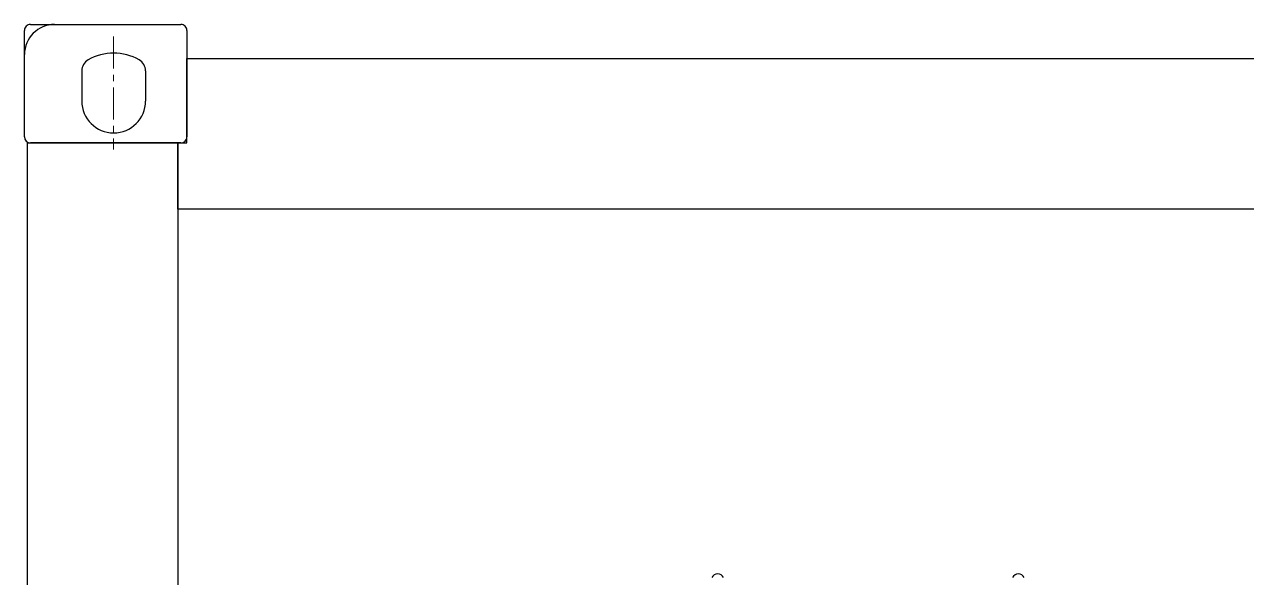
# Model space of a CAD drawing. Header units: millimetres. Extents: x 0 to 87554, y -20854 to 20404.
# Drawn here: x 79153 to 80372, y -3479 to -2928 of the extents above; entities that cross this region are included whole.
import ezdxf

# ---------------------------------------------------------------- set-up
doc = ezdxf.new("R2010")
doc.units = ezdxf.units.MM
doc.linetypes.add('CENTER', pattern=[50.8, 31.75, -6.35, 6.35, -6.35])
doc.layers.get('0').update_dxf_attribs({"lineweight": 15})
doc.layers.add('4215-12649_2_1_0', color=7, linetype='Continuous')
for name, color, linetype, lineweight in [('AM_0', 7, 'Continuous', 30), ('AM_7N', 4, 'CENTER', 15), ('THICK', 7, 'Continuous', 0)]:
    doc.layers.add(name, color=color, linetype=linetype, lineweight=lineweight)

# ---------------------------------------------------------------- blocks, each defined once
blk = doc.blocks.new('e4tggg')
at = {"layer": '4215-12649_2_1_0', "color": 87, "linetype": 'Continuous'}
for centre in [(39.8, 317.8), (339.8, 317.8)]:
    blk.add_arc(centre, 6.5, 26.3878, 153.6122, dxfattribs=at)
at = {"layer": 'AM_0', "color": 87}
for p, q in [((-651.7, 759.8), (-651.7, 865.8)), ((-645.7, 871.8), (-495.7, 871.8)), ((-489.7, 865.8), (-489.7, 759.8)), ((-594.4, 825.6), (-594.4, 795.5)), ((-530.9, 825.6), (-530.9, 795.5)), ((-648.7, -1906.2), (-648.7, 753.8)), ((-648.7, 753.8), (-496.7, 753.8)), ((-495.7, 753.8), (-645.7, 753.8)), ((-498.7, 753.8), (-498.7, -1906.2))]:
    blk.add_line(p, q, dxfattribs=at)
for centre, radius, start, end in [((-621.7, 841.8), 30, 90.0001, 180.0001), ((-645.7, 865.8), 6, 90, 180.0001), ((-495.7, 865.8), 6, 0, 90.0001), ((-562.7, 792.3), 51, 60.0001, 120.0001), ((-581.9, 825.6), 12.5, 120.0002, 180.0001), ((-543.4, 825.6), 12.5, 0, 60.0001), ((-562.7, 795.5), 31.8, 180.0001, 0), ((-645.7, 759.8), 6, 180.0002, 270), ((-495.7, 759.8), 6, 269.9999, 0)]:
    blk.add_arc(centre, radius, start, end, dxfattribs=at)
at = {"layer": 'AM_7N', "color": 87}
blk.add_line((-562.7, 859.8), (-562.7, 747.3), dxfattribs=at)
at = {"layer": 'THICK', "color": 87, "lineweight": -3}
for p, q in [((-489.7, 753.8), (-489.7, 837.8)), ((-489.7, 837.8), (1624.3, 837.8)), ((-498.7, 687.8), (-498.7, 753.8)), ((-498.7, 753.8), (-489.7, 753.8)), ((1633.3, 687.8), (-498.7, 687.8))]:
    blk.add_line(p, q, dxfattribs=at)

msp = doc.modelspace()

# ---------------------------------------------------------------- block references
at = {"lineweight": -3}
msp.add_blockref('e4tggg', (79804.891, -3799.712), dxfattribs=at)

doc.saveas('drawing.dxf')
